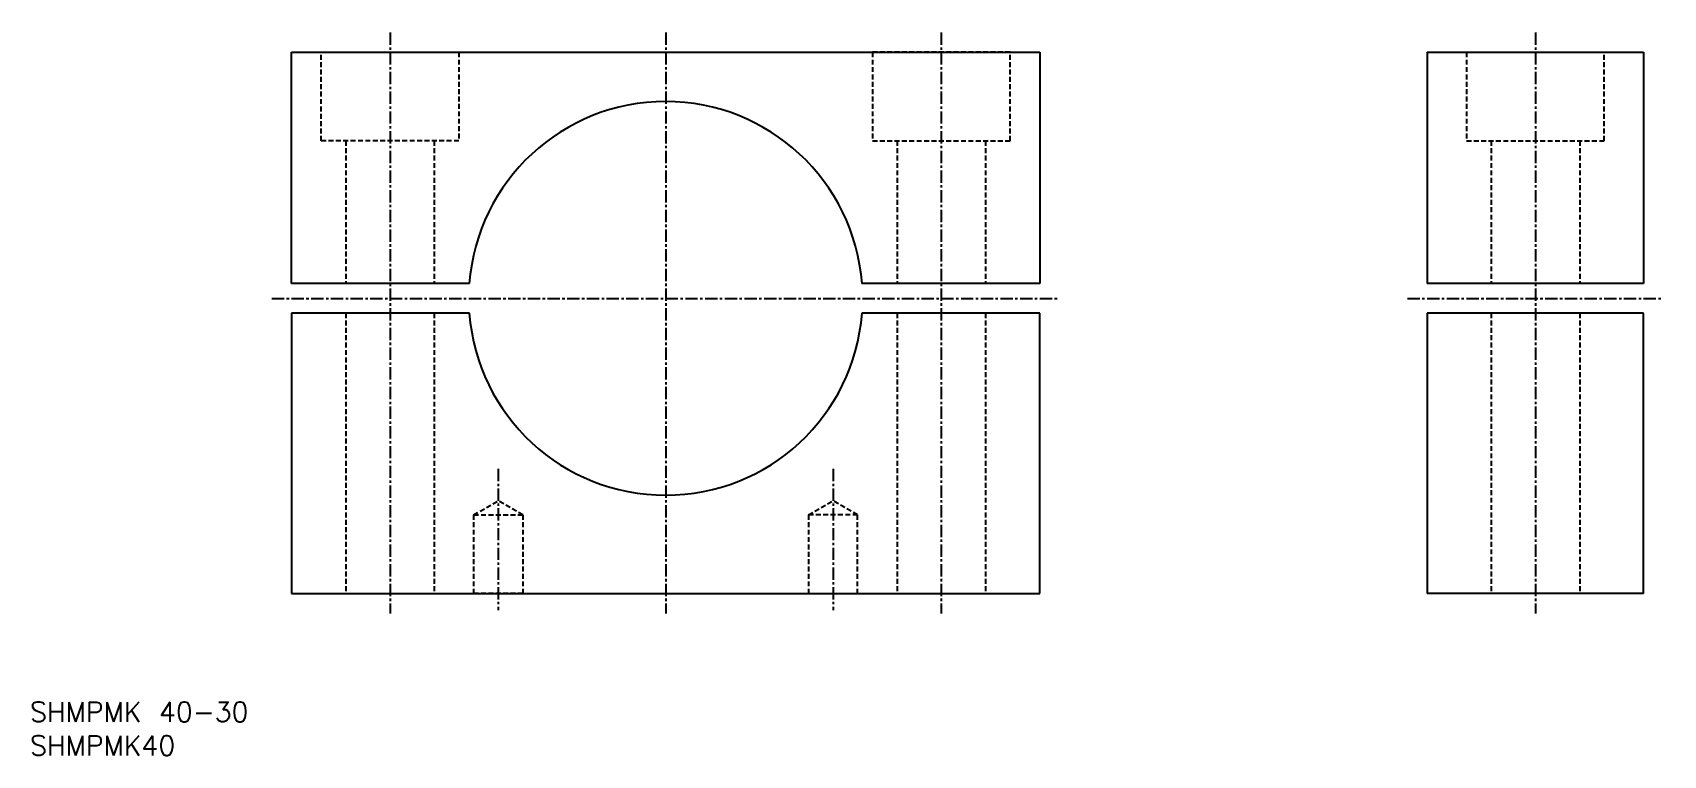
# Model space of a CAD drawing. Extents: x 84 to 250, y 59 to 132.
import ezdxf

# ---------------------------------------------------------------- set-up
doc = ezdxf.new("R2010")
doc.units = 0
doc.linetypes.add('CENTER', pattern=[2, 1.25, -0.25, 0.25, -0.25])
doc.linetypes.add('DASHED', pattern=[0.75, 0.5, -0.25])
doc.layers.get('0').update_dxf_attribs({"linetype": 'CONTINUOUS'})
doc.layers.add('CENTER', color=1, linetype='CENTER')
doc.styles.get("Standard").update_dxf_attribs({"font": 'txt.shx', "bigfont": 'extfont.shx'})

msp = doc.modelspace()

# ---------------------------------------------------------------- linework, layer by layer
at = {"color": 7, "linetype": 'CONTINUOUS'}
for p, q in [((110.5, 106.5), (110.5, 130)), ((110.5, 130), (186.5, 130)), ((186.5, 130), (186.5, 106.5)), ((225.84, 130), (247.84, 130)), ((225.84, 130), (225.84, 106.5)), ((247.84, 130), (247.84, 106.5)), ((128.56, 106.5), (110.5, 106.5)), ((186.5, 106.5), (168.44, 106.5)), ((247.84, 106.5), (225.84, 106.5)), ((128.56, 103.5), (110.5, 103.5)), ((110.5, 103.5), (110.5, 75)), ((186.5, 103.5), (168.44, 103.5)), ((186.5, 75), (186.5, 103.5)), ((247.84, 103.5), (225.84, 103.5)), ((225.84, 103.5), (225.84, 75)), ((247.84, 75), (247.84, 103.5)), ((110.5, 75), (186.5, 75)), ((247.84, 75), (225.84, 75))]:
    msp.add_line(p, q, dxfattribs=at)
at = {"color": 3, "linetype": 'DASHED'}
for p, q in [((113.5, 121), (113.5, 130)), ((113.5, 130), (127.5, 130)), ((127.5, 130), (127.5, 121)), ((183.5, 130), (169.5, 130)), ((169.5, 130), (169.5, 121)), ((183.5, 121), (183.5, 130)), ((229.84, 130), (229.84, 121)), ((243.84, 121), (243.84, 130)), ((127.5, 121), (113.5, 121)), ((116, 121), (116, 106.5)), ((125, 121), (125, 106.5)), ((169.5, 121), (183.5, 121)), ((172, 121), (172, 106.5)), ((181, 121), (181, 106.5)), ((229.84, 121), (243.84, 121)), ((232.34, 121), (232.34, 106.5)), ((241.34, 121), (241.34, 106.5)), ((116, 103.5), (116, 75)), ((125, 103.5), (125, 75)), ((172, 103.5), (172, 75)), ((181, 103.5), (181, 75)), ((232.34, 103.5), (232.34, 75)), ((241.34, 103.5), (241.34, 75)), ((129, 83), (131.5, 84.44)), ((129, 75), (129, 83)), ((129, 83), (134, 83)), ((134, 83), (131.5, 84.44)), ((134, 83), (134, 75)), ((163, 83), (165.5, 84.44)), ((168, 83), (163, 83)), ((163, 83), (163, 75)), ((168, 83), (165.5, 84.44)), ((168, 75), (168, 83)), ((134, 75), (129, 75)), ((163, 75), (168, 75))]:
    msp.add_line(p, q, dxfattribs=at)
at = {"color": 7, "linetype": 'CONTINUOUS'}
for start, end in [(4.3012, 175.6988), (184.3012, 355.6988)]:
    msp.add_arc((148.5, 105), 20, start, end, dxfattribs=at)
at = {"layer": 'CENTER', "color": 1, "linetype": 'CENTER'}
for p, q in [((120.5, 132), (120.5, 73)), ((148.5, 132), (148.5, 73)), ((176.5, 132), (176.5, 73)), ((236.84, 132), (236.84, 73)), ((108.5, 105), (188.5, 105)), ((223.84, 105), (249.84, 105)), ((131.5, 87.67), (131.5, 73.33)), ((165.5, 87.67), (165.5, 73.33))]:
    msp.add_line(p, q, dxfattribs=at)

# ---------------------------------------------------------------- texts
at = {"color": 7, "linetype": 'CONTINUOUS'}
for s, p in [('SHMPMK 40-30', (83.94, 61.99)), ('SHMPMK40', (83.94, 58.57))]:
    msp.add_text(s, height=2, dxfattribs=at).set_placement(p)

doc.saveas('drawing.dxf')
